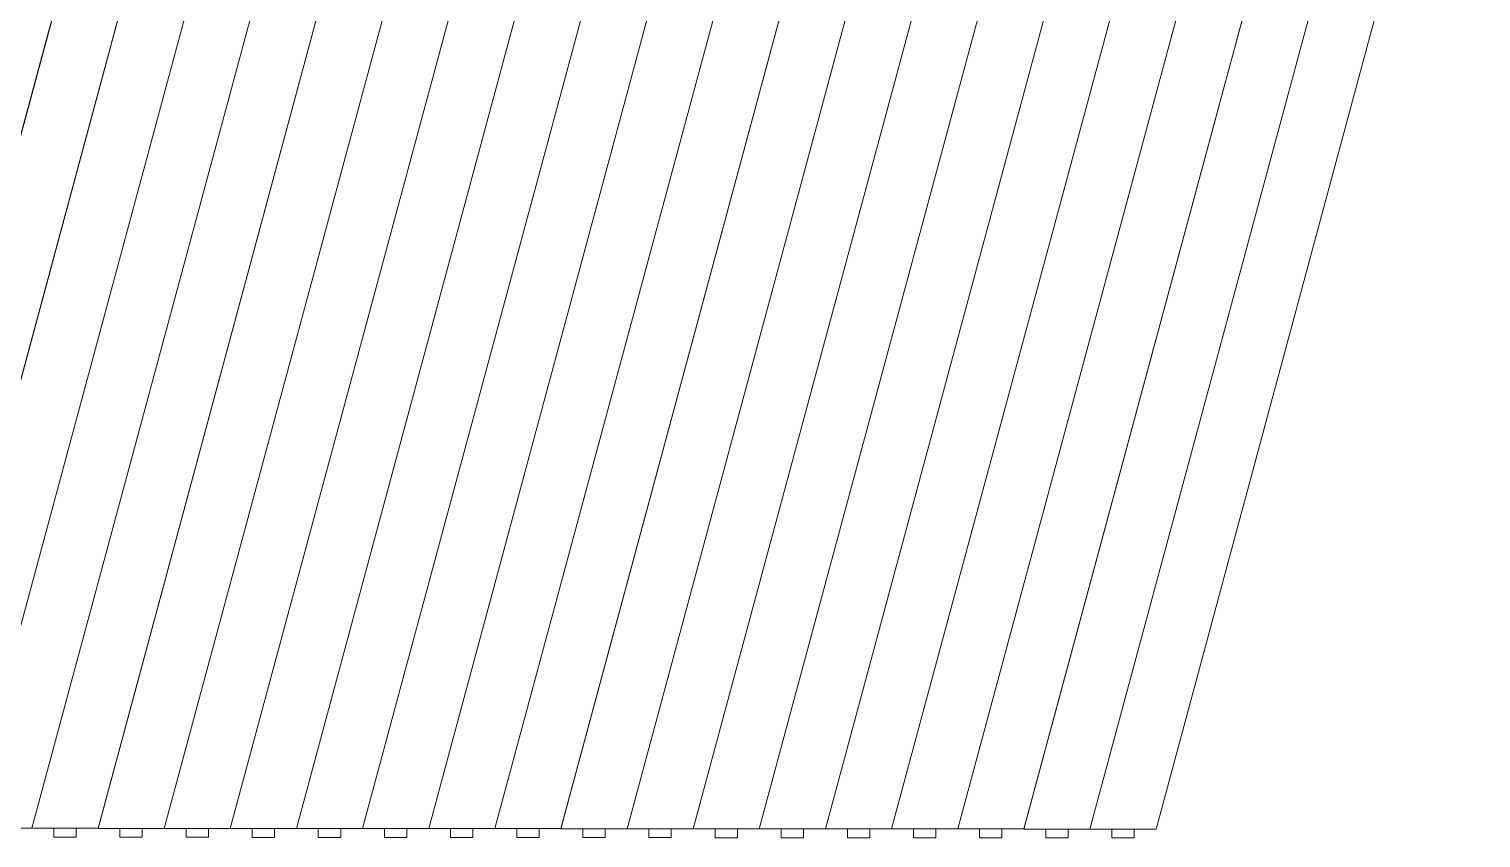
# Model space of a CAD drawing. Header units: millimetres. Extents: x 1124 to 2599, y -2339 to -506.
# Drawn here: x 1878 to 2599, y -1310 to -908 of the extents above; entities that cross this region are included whole.
import ezdxf

# ---------------------------------------------------------------- set-up
doc = ezdxf.new("R2010")
doc.units = ezdxf.units.MM
doc.header["$MEASUREMENT"] = 0
doc.layers.add('Layer 1', color=7, linetype='Continuous')

msp = doc.modelspace()

# ---------------------------------------------------------------- linework, layer by layer
at = {"layer": 'Layer 1', "color": 6, "lineweight": 9}
for points in [[(1780.5732, -1304.9308), (1780.5732, -1304.9308), (1941.9228, -706.3589), (1941.9228, -706.3589)], [(1813.4148, -1304.9575), (1813.4148, -1304.9575), (1974.7644, -706.3844), (1974.7644, -706.3844)], [(1813.4214, -1304.9308), (1813.4214, -1304.9308), (1974.7644, -706.3844), (1974.7644, -706.3844)], [(1846.2564, -1304.983), (1846.2564, -1304.983), (2007.606, -706.411), (2007.606, -706.411)], [(1846.2641, -1304.9575), (1846.2641, -1304.9575), (2007.606, -706.411), (2007.606, -706.411)], [(1879.099, -1305.0096), (1879.099, -1305.0096), (2040.4475, -706.4366), (2040.4475, -706.4366)], [(1879.1057, -1304.983), (1879.1057, -1304.983), (2040.4475, -706.4366), (2040.4475, -706.4366)], [(1911.9406, -1305.0352), (1911.9406, -1305.0352), (2073.2902, -706.4632), (2073.2902, -706.4632)], [(1911.9473, -1305.0096), (1911.9473, -1305.0096), (2073.2902, -706.4632), (2073.2902, -706.4632)], [(1944.7822, -1305.0618), (1944.7822, -1305.0618), (2106.1318, -706.4887), (2106.1318, -706.4887)], [(1944.7888, -1305.0352), (1944.7888, -1305.0352), (2106.1318, -706.4887), (2106.1318, -706.4887)], [(1977.6238, -1305.0873), (1977.6238, -1305.0873), (2138.9734, -706.5154), (2138.9734, -706.5154)], [(1977.6304, -1305.0618), (1977.6304, -1305.0618), (2138.9734, -706.5154), (2138.9734, -706.5154)], [(2010.4653, -1305.114), (2010.4653, -1305.114), (2171.8149, -706.5409), (2171.8149, -706.5409)], [(2010.4731, -1305.0873), (2010.4731, -1305.0873), (2171.8149, -706.5409), (2171.8149, -706.5409)], [(2043.308, -1305.1395), (2043.308, -1305.1395), (2204.6565, -706.5675), (2204.6565, -706.5675)], [(2043.3147, -1305.114), (2043.3147, -1305.114), (2204.6565, -706.5675), (2204.6565, -706.5675)], [(2076.1496, -1305.1662), (2076.1496, -1305.1662), (2237.4992, -706.5931), (2237.4992, -706.5931)], [(2076.1562, -1305.1395), (2076.1562, -1305.1395), (2237.4992, -706.5931), (2237.4992, -706.5931)], [(2108.9912, -1305.1917), (2108.9912, -1305.1917), (2270.3408, -706.6197), (2270.3408, -706.6197)], [(2108.9978, -1305.1662), (2108.9978, -1305.1662), (2270.3408, -706.6197), (2270.3408, -706.6197)], [(2141.8327, -1305.2183), (2141.8327, -1305.2183), (2303.1823, -706.6452), (2303.1823, -706.6452)], [(2141.8394, -1305.1917), (2141.8394, -1305.1917), (2303.1823, -706.6452), (2303.1823, -706.6452)], [(1747.7316, -1305.4004), (1747.7316, -1305.4004), (1909.0813, -706.8284), (1909.0813, -706.8284)], [(1747.7383, -1305.3748), (1747.7383, -1305.3748), (1909.0813, -706.8284), (1909.0813, -706.8284)], [(1780.5799, -1305.4004), (1780.5799, -1305.4004), (1941.9228, -706.8539), (1941.9228, -706.8539)], [(2174.6743, -1305.2439), (2174.6743, -1305.2439), (2336.0239, -706.6719), (2336.0239, -706.6719)], [(2174.6821, -1305.2183), (2174.6821, -1305.2183), (2336.0239, -706.6719), (2336.0239, -706.6719)], [(2207.517, -1305.2705), (2207.517, -1305.2705), (2368.8655, -706.6974), (2368.8655, -706.6974)], [(2207.5236, -1305.2439), (2207.5236, -1305.2439), (2368.8655, -706.6974), (2368.8655, -706.6974)], [(2240.3586, -1305.296), (2240.3586, -1305.296), (2401.7082, -706.7241), (2401.7082, -706.7241)], [(2240.3652, -1305.2705), (2240.3652, -1305.2705), (2401.7082, -706.7241), (2401.7082, -706.7241)], [(2273.2001, -1305.3227), (2273.2001, -1305.3227), (2434.5497, -706.7496), (2434.5497, -706.7496)], [(2273.2068, -1305.296), (2273.2068, -1305.296), (2434.5497, -706.7496), (2434.5497, -706.7496)], [(2306.0417, -1305.3482), (2306.0417, -1305.3482), (2467.3913, -706.7762), (2467.3913, -706.7762)], [(2306.0484, -1305.3227), (2306.0484, -1305.3227), (2467.3913, -706.7762), (2467.3913, -706.7762)], [(2338.8833, -1305.3482), (2338.8833, -1305.3482), (2500.2329, -706.7762), (2500.2329, -706.7762)], [(2338.891, -1305.3482), (2338.891, -1305.3482), (2500.2329, -706.8018), (2500.2329, -706.8018)], [(2371.7259, -1305.3748), (2371.7259, -1305.3748), (2533.0745, -706.8018), (2533.0745, -706.8018)], [(2371.7326, -1305.3482), (2371.7326, -1305.3482), (2533.0745, -706.8018), (2533.0745, -706.8018)], [(2404.5675, -1305.4004), (2404.5675, -1305.4004), (2565.9171, -706.8284), (2565.9171, -706.8284)], [(2404.5742, -1305.3748), (2404.5742, -1305.3748), (2565.9171, -706.8284), (2565.9171, -706.8284)], [(2437.4158, -1305.4004), (2437.4158, -1305.4004), (2598.7587, -706.8539), (2598.7587, -706.8539)], [(1879.1057, -1304.983), (1879.1057, -1304.983), (1846.2564, -1304.983), (1846.2564, -1304.983)], [(1911.9473, -1305.0096), (1911.9473, -1305.0096), (1879.099, -1305.0096), (1879.099, -1305.0096)], [(1944.7888, -1305.0352), (1944.7888, -1305.0352), (1911.9406, -1305.0352), (1911.9406, -1305.0352)], [(1977.6304, -1305.0618), (1977.6304, -1305.0618), (1944.7822, -1305.0618), (1944.7822, -1305.0618)], [(2010.4731, -1305.0873), (2010.4731, -1305.0873), (1977.6238, -1305.0873), (1977.6238, -1305.0873)], [(2043.3147, -1305.114), (2043.3147, -1305.114), (2010.4653, -1305.114), (2010.4653, -1305.114)], [(2076.1562, -1305.1395), (2076.1562, -1305.1395), (2043.308, -1305.1395), (2043.308, -1305.1395)], [(2108.9978, -1305.1662), (2108.9978, -1305.1662), (2076.1496, -1305.1662), (2076.1496, -1305.1662)], [(2141.8394, -1305.1917), (2141.8394, -1305.1917), (2108.9912, -1305.1917), (2108.9912, -1305.1917)], [(2174.6821, -1305.2183), (2174.6821, -1305.2183), (2141.8327, -1305.2183), (2141.8327, -1305.2183)], [(2207.5236, -1305.2439), (2207.5236, -1305.2439), (2174.6743, -1305.2439), (2174.6743, -1305.2439)], [(2240.3652, -1305.2705), (2240.3652, -1305.2705), (2207.517, -1305.2705), (2207.517, -1305.2705)], [(2273.2068, -1305.296), (2273.2068, -1305.296), (2240.3586, -1305.296), (2240.3586, -1305.296)], [(2306.0484, -1305.3227), (2306.0484, -1305.3227), (2273.2001, -1305.3227), (2273.2001, -1305.3227)], [(2338.891, -1305.3482), (2338.891, -1305.3482), (2306.0417, -1305.3482), (2306.0417, -1305.3482)], [(2371.7326, -1305.3482), (2371.7326, -1305.3482), (2338.8833, -1305.3482), (2338.8833, -1305.3482)], [(2404.5742, -1305.3748), (2404.5742, -1305.3748), (2371.7259, -1305.3748), (2371.7259, -1305.3748)], [(2437.4158, -1305.4004), (2437.4158, -1305.4004), (2404.5675, -1305.4004), (2404.5675, -1305.4004)]]:
    msp.add_open_spline(points, degree=3, dxfattribs=at)
for points in [[(1889.9715, -1309.4341), (1889.9715, -1309.4341), (1901.0748, -1309.4341), (1901.0748, -1309.4341), (1901.0748, -1309.4341), (1901.0748, -1309.4341), (1901.0748, -1305.0096), (1901.0748, -1305.0096), (1901.0748, -1305.0096), (1901.0748, -1305.0096), (1889.9715, -1305.0096), (1889.9715, -1305.0096), (1889.9715, -1305.0096), (1889.9715, -1305.0096), (1889.9715, -1309.4341), (1889.9715, -1309.4341)], [(1922.8131, -1309.4607), (1922.8131, -1309.4607), (1933.9164, -1309.4607), (1933.9164, -1309.4607), (1933.9164, -1309.4607), (1933.9164, -1309.4607), (1933.9164, -1305.0352), (1933.9164, -1305.0352), (1933.9164, -1305.0352), (1933.9164, -1305.0352), (1922.8131, -1305.0352), (1922.8131, -1305.0352), (1922.8131, -1305.0352), (1922.8131, -1305.0352), (1922.8131, -1309.4607), (1922.8131, -1309.4607)], [(1955.6546, -1309.4863), (1955.6546, -1309.4863), (1966.758, -1309.4863), (1966.758, -1309.4863), (1966.758, -1309.4863), (1966.758, -1309.4863), (1966.758, -1305.0618), (1966.758, -1305.0618), (1966.758, -1305.0618), (1966.758, -1305.0618), (1955.6546, -1305.0618), (1955.6546, -1305.0618), (1955.6546, -1305.0618), (1955.6546, -1305.0618), (1955.6546, -1309.4863), (1955.6546, -1309.4863)], [(1988.4962, -1309.5129), (1988.4962, -1309.5129), (1999.6006, -1309.5129), (1999.6006, -1309.5129), (1999.6006, -1309.5129), (1999.6006, -1309.5129), (1999.6006, -1305.0873), (1999.6006, -1305.0873), (1999.6006, -1305.0873), (1999.6006, -1305.0873), (1988.4962, -1305.0873), (1988.4962, -1305.0873), (1988.4962, -1305.0873), (1988.4962, -1305.0873), (1988.4962, -1309.5129), (1988.4962, -1309.5129)], [(2021.3389, -1309.5384), (2021.3389, -1309.5384), (2032.4422, -1309.5384), (2032.4422, -1309.5384), (2032.4422, -1309.5384), (2032.4422, -1309.5384), (2032.4422, -1305.114), (2032.4422, -1305.114), (2032.4422, -1305.114), (2032.4422, -1305.114), (2021.3389, -1305.114), (2021.3389, -1305.114), (2021.3389, -1305.114), (2021.3389, -1305.114), (2021.3389, -1309.5384), (2021.3389, -1309.5384)], [(2054.1805, -1309.5651), (2054.1805, -1309.5651), (2065.2838, -1309.5651), (2065.2838, -1309.5651), (2065.2838, -1309.5651), (2065.2838, -1309.5651), (2065.2838, -1305.1395), (2065.2838, -1305.1395), (2065.2838, -1305.1395), (2065.2838, -1305.1395), (2054.1805, -1305.1395), (2054.1805, -1305.1395), (2054.1805, -1305.1395), (2054.1805, -1305.1395), (2054.1805, -1309.5651), (2054.1805, -1309.5651)], [(2087.022, -1309.5906), (2087.022, -1309.5906), (2098.1254, -1309.5906), (2098.1254, -1309.5906), (2098.1254, -1309.5906), (2098.1254, -1309.5906), (2098.1254, -1305.1662), (2098.1254, -1305.1662), (2098.1254, -1305.1662), (2098.1254, -1305.1662), (2087.022, -1305.1662), (2087.022, -1305.1662), (2087.022, -1305.1662), (2087.022, -1305.1662), (2087.022, -1309.5906), (2087.022, -1309.5906)], [(2119.8636, -1309.6173), (2119.8636, -1309.6173), (2130.9669, -1309.6173), (2130.9669, -1309.6173), (2130.9669, -1309.6173), (2130.9669, -1309.6173), (2130.9669, -1305.1917), (2130.9669, -1305.1917), (2130.9669, -1305.1917), (2130.9669, -1305.1917), (2119.8636, -1305.1917), (2119.8636, -1305.1917), (2119.8636, -1305.1917), (2119.8636, -1305.1917), (2119.8636, -1309.6173), (2119.8636, -1309.6173)], [(2152.7052, -1309.6428), (2152.7052, -1309.6428), (2163.8096, -1309.6428), (2163.8096, -1309.6428), (2163.8096, -1309.6428), (2163.8096, -1309.6428), (2163.8096, -1305.2183), (2163.8096, -1305.2183), (2163.8096, -1305.2183), (2163.8096, -1305.2183), (2152.7052, -1305.2183), (2152.7052, -1305.2183), (2152.7052, -1305.2183), (2152.7052, -1305.2183), (2152.7052, -1309.6428), (2152.7052, -1309.6428)], [(2185.5479, -1309.6694), (2185.5479, -1309.6694), (2196.6512, -1309.6694), (2196.6512, -1309.6694), (2196.6512, -1309.6694), (2196.6512, -1309.6694), (2196.6512, -1305.2439), (2196.6512, -1305.2439), (2196.6512, -1305.2439), (2196.6512, -1305.2439), (2185.5479, -1305.2439), (2185.5479, -1305.2439), (2185.5479, -1305.2439), (2185.5479, -1305.2439), (2185.5479, -1309.6694), (2185.5479, -1309.6694)], [(2218.3894, -1309.695), (2218.3894, -1309.695), (2229.4928, -1309.695), (2229.4928, -1309.695), (2229.4928, -1309.695), (2229.4928, -1309.695), (2229.4928, -1305.2705), (2229.4928, -1305.2705), (2229.4928, -1305.2705), (2229.4928, -1305.2705), (2218.3894, -1305.2705), (2218.3894, -1305.2705), (2218.3894, -1305.2705), (2218.3894, -1305.2705), (2218.3894, -1309.695), (2218.3894, -1309.695)], [(2251.231, -1309.7216), (2251.231, -1309.7216), (2262.3343, -1309.7216), (2262.3343, -1309.7216), (2262.3343, -1309.7216), (2262.3343, -1309.7216), (2262.3343, -1305.296), (2262.3343, -1305.296), (2262.3343, -1305.296), (2262.3343, -1305.296), (2251.231, -1305.296), (2251.231, -1305.296), (2251.231, -1305.296), (2251.231, -1305.296), (2251.231, -1309.7216), (2251.231, -1309.7216)], [(2284.0726, -1309.7471), (2284.0726, -1309.7471), (2295.1759, -1309.7471), (2295.1759, -1309.7471), (2295.1759, -1309.7471), (2295.1759, -1309.7471), (2295.1759, -1305.3227), (2295.1759, -1305.3227), (2295.1759, -1305.3227), (2295.1759, -1305.3227), (2284.0726, -1305.3227), (2284.0726, -1305.3227), (2284.0726, -1305.3227), (2284.0726, -1305.3227), (2284.0726, -1309.7471), (2284.0726, -1309.7471)], [(2316.9141, -1309.7738), (2316.9141, -1309.7738), (2328.0186, -1309.7738), (2328.0186, -1309.7738), (2328.0186, -1309.7738), (2328.0186, -1309.7738), (2328.0186, -1305.3482), (2328.0186, -1305.3482), (2328.0186, -1305.3482), (2328.0186, -1305.3482), (2316.9141, -1305.3482), (2316.9141, -1305.3482), (2316.9141, -1305.3482), (2316.9141, -1305.3482), (2316.9141, -1309.7738), (2316.9141, -1309.7738)], [(2349.7568, -1309.7738), (2349.7568, -1309.7738), (2360.8602, -1309.7738), (2360.8602, -1309.7738), (2360.8602, -1309.7738), (2360.8602, -1309.7738), (2360.8602, -1305.3482), (2360.8602, -1305.3482), (2360.8602, -1305.3482), (2360.8602, -1305.3482), (2349.7568, -1305.3482), (2349.7568, -1305.3482), (2349.7568, -1305.3482), (2349.7568, -1305.3482), (2349.7568, -1309.7738), (2349.7568, -1309.7738)], [(2382.5984, -1309.7993), (2382.5984, -1309.7993), (2393.7017, -1309.7993), (2393.7017, -1309.7993), (2393.7017, -1309.7993), (2393.7017, -1309.7993), (2393.7017, -1305.3748), (2393.7017, -1305.3748), (2393.7017, -1305.3748), (2393.7017, -1305.3748), (2382.5984, -1305.3748), (2382.5984, -1305.3748), (2382.5984, -1305.3748), (2382.5984, -1305.3748), (2382.5984, -1309.7993), (2382.5984, -1309.7993)], [(2415.44, -1309.8259), (2415.44, -1309.8259), (2426.5433, -1309.8259), (2426.5433, -1309.8259), (2426.5433, -1309.8259), (2426.5433, -1309.8259), (2426.5433, -1305.4004), (2426.5433, -1305.4004), (2426.5433, -1305.4004), (2426.5433, -1305.4004), (2415.44, -1305.4004), (2415.44, -1305.4004), (2415.44, -1305.4004), (2415.44, -1305.4004), (2415.44, -1309.8259), (2415.44, -1309.8259)]]:
    msp.add_open_spline(points, degree=3, knots=[0, 0, 0, 0, 0.2, 0.2, 0.2, 0.2, 0.4, 0.4, 0.4, 0.4, 0.6, 0.6, 0.6, 0.6, 1, 1, 1, 1], dxfattribs=at)

doc.saveas('drawing.dxf')
